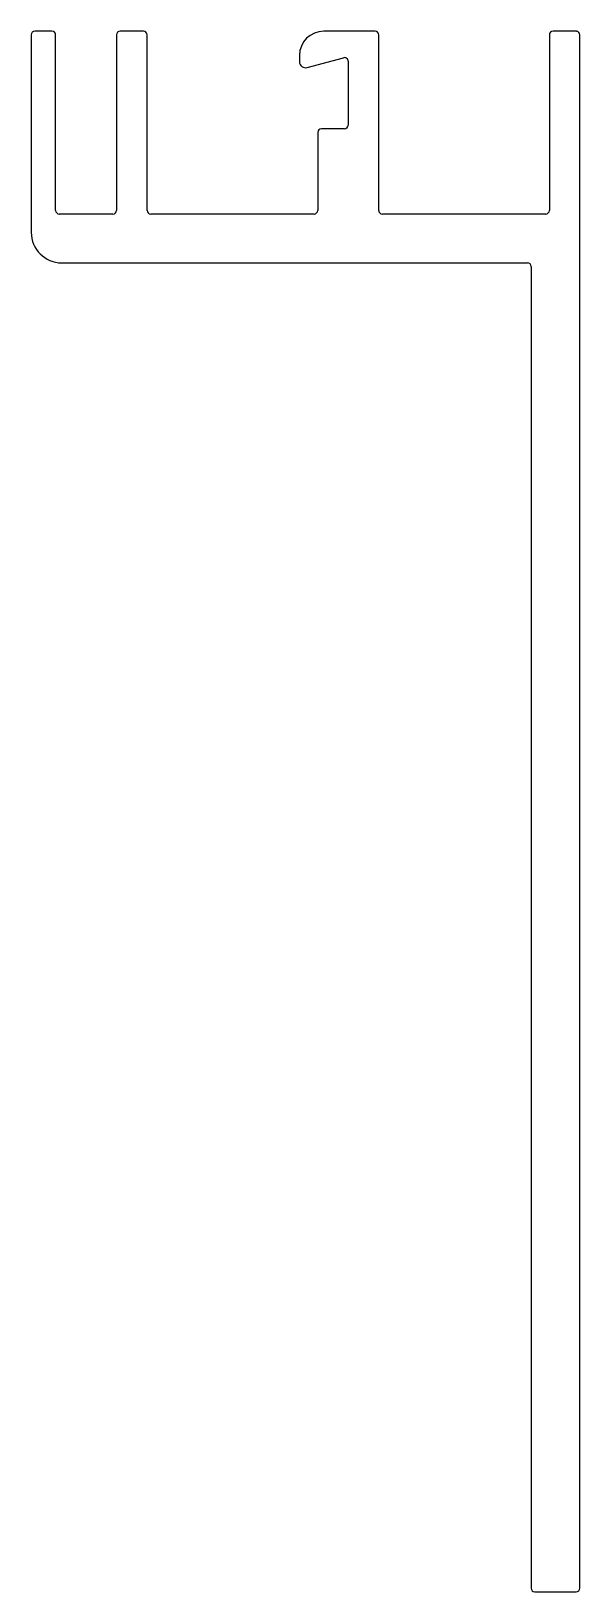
# Model space of a CAD drawing. Extents: x 538 to 583, y 824 to 952.
import ezdxf

# ---------------------------------------------------------------- set-up
doc = ezdxf.new("R2010")
doc.units = 0
doc.layers.get('0').update_dxf_attribs({"linetype": 'CONTINUOUS'})

msp = doc.modelspace()

# ---------------------------------------------------------------- linework, layer by layer
for p, q in [((538.46, 951.83), (538.46, 935.63)), ((540.16, 952.13), (538.76, 952.13)), ((540.46, 937.43), (540.46, 951.83)), ((545.46, 951.83), (545.46, 937.43)), ((547.66, 952.13), (545.76, 952.13)), ((547.96, 937.43), (547.96, 951.83)), ((566.66, 952.13), (562.46, 952.13)), ((566.96, 937.43), (566.96, 951.83)), ((580.96, 951.83), (580.96, 937.43)), ((583.16, 952.13), (581.26, 952.13)), ((583.16, 952.13), (583.2, 952.13)), ((583.46, 824.43), (583.46, 951.83)), ((560.46, 950.13), (560.46, 949.63)), ((561.09, 949.14), (564.08, 949.95)), ((564.46, 949.66), (564.46, 944.43)), ((561.96, 943.83), (561.96, 937.43)), ((564.16, 944.13), (562.26, 944.13)), ((545.16, 937.13), (540.76, 937.13)), ((561.66, 937.13), (548.26, 937.13)), ((580.66, 937.13), (567.26, 937.13)), ((540.96, 933.13), (579.16, 933.13)), ((579.46, 932.83), (579.46, 824.43)), ((579.76, 824.13), (583.16, 824.13))]:
    msp.add_line(p, q)
for centre, radius, start, end in [((538.76, 951.83), 0.3, 90.0023, 180), ((540.16, 951.83), 0.3, 360, 89.9977), ((545.76, 951.83), 0.3, 90.0023, 180), ((547.66, 951.83), 0.3, 360, 89.9977), ((562.46, 950.13), 2, 90, 180), ((566.66, 951.83), 0.3, 360, 89.9977), ((581.26, 951.83), 0.3, 90.0023, 180), ((583.16, 951.83), 0.3, 0.0009, 82.516), ((564.16, 949.66), 0.3, 0.0079, 105.0018), ((560.96, 949.63), 0.5, 179.9995, 284.9982), ((562.26, 943.83), 0.3, 90.0023, 180), ((564.16, 944.43), 0.3, 270.0023, 0), ((540.76, 937.43), 0.3, 180, 269.9977), ((545.16, 937.43), 0.3, 270.0023, 0), ((548.26, 937.43), 0.3, 180, 269.9977), ((561.66, 937.43), 0.3, 270.0023, 0), ((567.26, 937.43), 0.3, 180, 269.9977), ((580.66, 937.43), 0.3, 270.0023, 0), ((540.96, 935.63), 2.5, 180, 270), ((579.16, 932.83), 0.3, 360, 89.9977), ((579.76, 824.43), 0.3, 180.0023, 269.9977), ((583.16, 824.43), 0.3, 270.0023, 359.9977)]:
    msp.add_arc(centre, radius, start, end)

doc.saveas('drawing.dxf')
